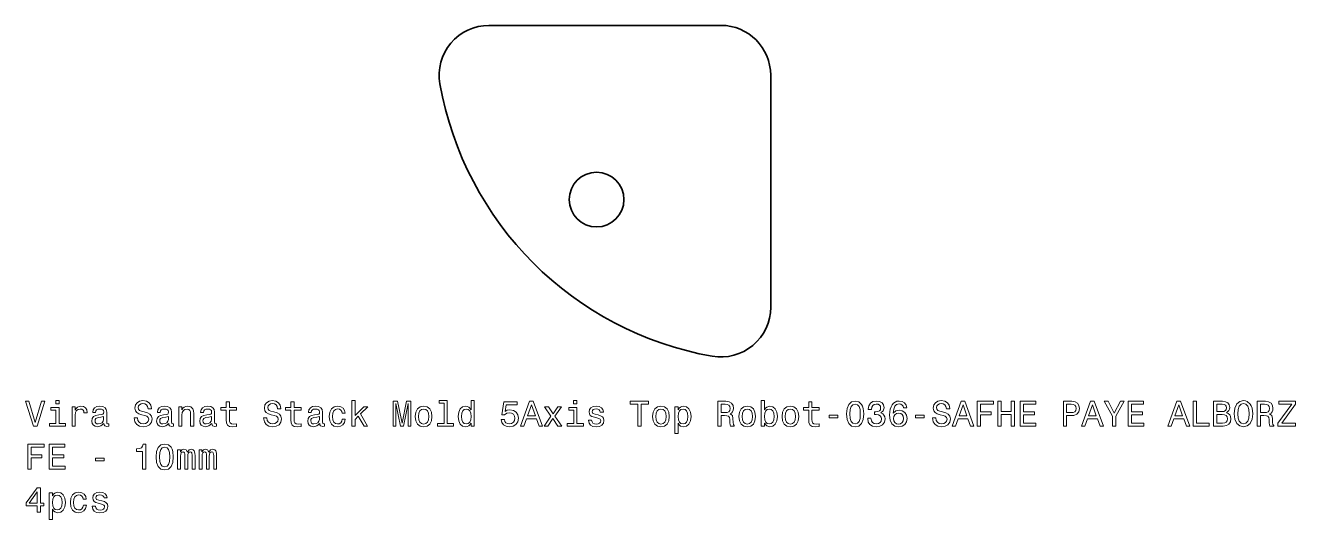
# Model space of a CAD drawing. Extents: x -148 to 2357, y 22 to 235.
# Drawn here: x -148 to 363, y 36 to 235 of the extents above; entities that cross this region are included whole.
import ezdxf

# ---------------------------------------------------------------- set-up
doc = ezdxf.new("R2010")
doc.units = 0

msp = doc.modelspace()

# ---------------------------------------------------------------- linework, layer by layer
at = {"color": 7, "lineweight": 35}
for p, q in [((38.5, 235.03), (131.75, 235.03)), ((151.75, 215.03), (151.75, 121.78))]:
    msp.add_line(p, q, dxfattribs=at)
at = {"color": 7, "lineweight": 13}
for points in [[(-141.41, 84), (-143.92, 75.48), (-146.5, 84), (-147.86, 84), (-144.64, 73.98), (-143.2, 73.98), (-140.04, 84)], [(-134.31, 84.33), (-135.65, 84.33), (-135.65, 82.89), (-134.31, 82.89)], [(-129.07, 73.98), (-127.81, 73.98), (-127.81, 78.41), (-127.68, 79.47), (-127.29, 80.24), (-126.65, 80.7), (-125.8, 80.86), (-125.17, 80.76), (-124.69, 80.47), (-124.41, 79.98), (-124.31, 79.32), (-123.02, 79.32), (-123.2, 80.48), (-123.67, 81.32), (-124.46, 81.82), (-125.54, 82), (-126.28, 81.88), (-126.91, 81.59), (-127.48, 81.1), (-127.92, 80.44), (-127.92, 81.72), (-129.07, 81.72)], [(-116.28, 74.99), (-116.28, 74.95), (-116.21, 74.46), (-115.99, 74.11), (-115.08, 73.84), (-114.38, 73.96), (-114.38, 74.93), (-114.68, 74.89), (-115.08, 75.08), (-115.16, 75.66), (-115.16, 79.66), (-115.33, 80.68), (-115.83, 81.4), (-116.71, 81.84), (-117.95, 82), (-119.16, 81.82), (-120.05, 81.33), (-120.62, 80.57), (-120.8, 79.56), (-120.8, 79.47), (-119.67, 79.47), (-119.56, 80.08), (-119.25, 80.51), (-118.73, 80.77), (-117.99, 80.87), (-117.29, 80.8), (-116.78, 80.58), (-116.48, 80.21), (-116.38, 79.69), (-116.44, 79.08), (-116.67, 78.78), (-117.24, 78.64), (-118.33, 78.52), (-119.56, 78.26), (-120.44, 77.8), (-120.96, 77.08), (-121.12, 76.02), (-120.98, 75.06), (-120.53, 74.36), (-119.81, 73.91), (-118.82, 73.75), (-117.48, 74.06)], [(-102.82, 77.28), (-104.13, 77.28), (-103.84, 75.76), (-103.12, 74.63), (-102.01, 73.96), (-100.52, 73.71), (-99.03, 73.94), (-97.92, 74.57), (-97.22, 75.57), (-96.96, 76.88), (-97.17, 78.06), (-97.78, 78.83), (-98.76, 79.33), (-100.07, 79.7), (-101.19, 79.98), (-101.93, 80.3), (-102.35, 80.76), (-102.48, 81.48), (-102.35, 82.13), (-101.97, 82.61), (-101.39, 82.95), (-100.6, 83.06), (-99.79, 82.92), (-99.16, 82.53), (-98.74, 81.88), (-98.54, 81), (-97.23, 81), (-97.23, 81.03), (-97.46, 82.38), (-98.14, 83.39), (-99.2, 84.03), (-100.65, 84.24), (-101.94, 84.03), (-102.95, 83.42), (-103.6, 82.49), (-103.83, 81.27), (-103.64, 80.19), (-103.09, 79.46), (-102.23, 78.97), (-101.05, 78.59), (-99.88, 78.26), (-99, 77.95), (-98.47, 77.49), (-98.28, 76.74), (-98.45, 75.97), (-98.9, 75.4), (-99.58, 75.04), (-100.46, 74.92), (-101.44, 75.08), (-102.19, 75.54), (-102.66, 76.29)], [(-90.26, 74.99), (-90.26, 74.95), (-90.18, 74.46), (-89.97, 74.11), (-89.06, 73.84), (-88.35, 73.96), (-88.35, 74.93), (-88.66, 74.89), (-89.06, 75.08), (-89.13, 75.66), (-89.13, 79.66), (-89.31, 80.68), (-89.81, 81.4), (-90.69, 81.84), (-91.93, 82), (-93.14, 81.82), (-94.03, 81.33), (-94.59, 80.57), (-94.78, 79.56), (-94.78, 79.47), (-93.64, 79.47), (-93.54, 80.08), (-93.22, 80.51), (-92.71, 80.77), (-91.97, 80.87), (-91.26, 80.8), (-90.76, 80.58), (-90.46, 80.21), (-90.36, 79.69), (-90.41, 79.08), (-90.65, 78.78), (-91.22, 78.64), (-92.3, 78.52), (-93.54, 78.26), (-94.42, 77.8), (-94.94, 77.08), (-95.1, 76.02), (-94.95, 75.06), (-94.51, 74.36), (-93.79, 73.91), (-92.79, 73.75), (-91.45, 74.06)], [(-86.18, 73.98), (-84.91, 73.98), (-84.91, 78.45), (-84.78, 79.47), (-84.36, 80.22), (-83.71, 80.68), (-82.85, 80.86), (-82.16, 80.71), (-81.73, 80.32), (-81.51, 79.68), (-81.44, 78.81), (-81.44, 73.98), (-80.17, 73.98), (-80.17, 79.07), (-80.23, 80.09), (-80.49, 80.94), (-81.34, 81.72), (-82.66, 82), (-83.4, 81.89), (-84.02, 81.62), (-84.55, 81.16), (-84.97, 80.54), (-84.97, 81.72), (-86.18, 81.72)], [(-72.91, 74.99), (-72.91, 74.95), (-72.84, 74.46), (-72.62, 74.11), (-71.71, 73.84), (-71.01, 73.96), (-71.01, 74.93), (-71.31, 74.89), (-71.71, 75.08), (-71.78, 75.66), (-71.78, 79.66), (-71.96, 80.68), (-72.46, 81.4), (-73.34, 81.84), (-74.58, 82), (-75.79, 81.82), (-76.68, 81.33), (-77.24, 80.57), (-77.43, 79.56), (-77.43, 79.47), (-76.29, 79.47), (-76.19, 80.08), (-75.88, 80.51), (-75.36, 80.77), (-74.62, 80.87), (-73.92, 80.8), (-73.41, 80.58), (-73.11, 80.21), (-73.01, 79.69), (-73.07, 79.08), (-73.3, 78.78), (-73.87, 78.64), (-74.95, 78.52), (-76.19, 78.26), (-77.07, 77.8), (-77.59, 77.08), (-77.75, 76.02), (-77.6, 75.06), (-77.16, 74.36), (-76.44, 73.91), (-75.44, 73.75), (-74.1, 74.06)], [(-67.13, 80.38), (-67.13, 76.51), (-67.04, 75.25), (-66.64, 74.39), (-65.83, 73.88), (-64.46, 73.71), (-62.97, 73.78), (-62.97, 74.88), (-64.06, 74.79), (-65.05, 74.91), (-65.59, 75.27), (-65.82, 75.87), (-65.86, 76.72), (-65.86, 80.38), (-62.97, 80.38), (-62.97, 81.46), (-65.86, 81.46), (-65.86, 83.72), (-67.13, 83.72), (-67.13, 81.46), (-69.32, 81.46), (-69.32, 80.38)], [(-50.77, 77.28), (-52.09, 77.28), (-51.8, 75.76), (-51.08, 74.63), (-49.97, 73.96), (-48.47, 73.71), (-46.99, 73.94), (-45.88, 74.57), (-45.17, 75.57), (-44.91, 76.88), (-45.13, 78.06), (-45.73, 78.83), (-46.71, 79.33), (-48.02, 79.7), (-49.15, 79.98), (-49.88, 80.3), (-50.3, 80.76), (-50.43, 81.48), (-50.3, 82.13), (-49.92, 82.61), (-49.35, 82.95), (-48.56, 83.06), (-47.75, 82.92), (-47.11, 82.53), (-46.7, 81.88), (-46.5, 81), (-45.18, 81), (-45.18, 81.03), (-45.41, 82.38), (-46.09, 83.39), (-47.16, 84.03), (-48.6, 84.24), (-49.9, 84.03), (-50.9, 83.42), (-51.55, 82.49), (-51.78, 81.27), (-51.6, 80.19), (-51.05, 79.46), (-50.18, 78.97), (-49, 78.59), (-47.84, 78.26), (-46.96, 77.95), (-46.42, 77.49), (-46.24, 76.74), (-46.41, 75.97), (-46.86, 75.4), (-47.53, 75.04), (-48.41, 74.92), (-49.39, 75.08), (-50.14, 75.54), (-50.62, 76.29)], [(-41.11, 80.38), (-41.11, 76.51), (-41.02, 75.25), (-40.62, 74.39), (-39.81, 73.88), (-38.44, 73.71), (-36.94, 73.78), (-36.94, 74.88), (-38.04, 74.79), (-39.03, 74.91), (-39.56, 75.27), (-39.79, 75.87), (-39.84, 76.72), (-39.84, 80.38), (-36.94, 80.38), (-36.94, 81.46), (-39.84, 81.46), (-39.84, 83.72), (-41.11, 83.72), (-41.11, 81.46), (-43.3, 81.46), (-43.3, 80.38)], [(-29.54, 74.99), (-29.54, 74.95), (-29.46, 74.46), (-29.25, 74.11), (-28.34, 73.84), (-27.63, 73.96), (-27.63, 74.93), (-27.94, 74.89), (-28.34, 75.08), (-28.41, 75.66), (-28.41, 79.66), (-28.58, 80.68), (-29.09, 81.4), (-29.97, 81.84), (-31.21, 82), (-32.42, 81.82), (-33.31, 81.33), (-33.87, 80.57), (-34.06, 79.56), (-34.06, 79.47), (-32.92, 79.47), (-32.82, 80.08), (-32.5, 80.51), (-31.99, 80.77), (-31.25, 80.87), (-30.54, 80.8), (-30.04, 80.58), (-29.74, 80.21), (-29.64, 79.69), (-29.69, 79.08), (-29.92, 78.78), (-30.5, 78.64), (-31.58, 78.52), (-32.82, 78.26), (-33.7, 77.8), (-34.22, 77.08), (-34.38, 76.02), (-34.23, 75.06), (-33.79, 74.36), (-33.07, 73.91), (-32.07, 73.75), (-30.73, 74.06)], [(-20.53, 79.16), (-19.28, 79.16), (-19.54, 80.31), (-20.16, 81.22), (-21.12, 81.78), (-22.37, 82), (-23.76, 81.71), (-24.81, 80.9), (-25.47, 79.59), (-25.7, 77.83), (-25.49, 76.09), (-24.84, 74.79), (-23.82, 73.98), (-22.42, 73.71), (-21.18, 73.93), (-20.21, 74.53), (-19.55, 75.48), (-19.26, 76.75), (-20.47, 76.75), (-20.69, 75.94), (-21.09, 75.34), (-21.67, 74.96), (-22.37, 74.85), (-23.25, 75.04), (-23.89, 75.61), (-24.28, 76.55), (-24.41, 77.87), (-24.28, 79.17), (-23.87, 80.11), (-23.22, 80.68), (-22.37, 80.89), (-21.62, 80.76), (-21.06, 80.42), (-20.69, 79.88)], [(-16.61, 73.98), (-15.34, 73.98), (-15.34, 76.71), (-14.02, 77.99), (-11.74, 73.98), (-10.31, 73.98), (-13.15, 78.87), (-10.24, 81.72), (-11.84, 81.72), (-15.34, 78.23), (-15.34, 84.33), (-16.61, 84.33)], [(-0.05, 73.98), (1.06, 73.98), (1.06, 83.06), (2.93, 73.98), (4.17, 73.98), (6.03, 83.06), (6.03, 73.98), (7.15, 73.98), (7.15, 83.98), (5.39, 83.98), (3.55, 75.17), (1.72, 83.98), (-0.05, 83.98)], [(8.86, 77.85), (9.1, 76.09), (9.76, 74.79), (10.81, 73.98), (12.22, 73.71), (13.62, 73.98), (14.67, 74.78), (15.33, 76.07), (15.58, 77.85), (15.33, 79.6), (14.67, 80.91), (13.62, 81.71), (12.22, 82), (10.81, 81.71), (9.76, 80.9), (9.1, 79.6)], [(20.44, 83.26), (20.44, 75.05), (17.83, 75.05), (17.83, 73.98), (24.3, 73.98), (24.3, 75.05), (21.7, 75.05), (21.7, 84.33), (18.45, 84.33), (18.45, 83.26)], [(31.34, 75.18), (31.34, 73.98), (32.61, 73.98), (32.61, 84.33), (31.36, 84.33), (31.36, 80.54), (30.39, 81.64), (29.8, 81.89), (29.12, 82), (27.9, 81.71), (26.95, 80.9), (26.33, 79.6), (26.11, 77.86), (26.33, 76.12), (26.95, 74.81), (27.9, 73.98), (29.12, 73.71), (29.8, 73.81), (30.41, 74.07)], [(43.35, 76.59), (43.66, 75.41), (44.37, 74.49), (45.41, 73.91), (46.73, 73.7), (48.19, 73.96), (49.33, 74.66), (50.05, 75.78), (50.32, 77.23), (50.08, 78.57), (49.38, 79.62), (48.3, 80.3), (46.91, 80.54), (45.82, 80.37), (44.99, 79.89), (45.39, 82.59), (49.77, 82.59), (49.77, 83.77), (44.43, 83.77), (43.63, 78.47), (44.79, 78.47), (45.62, 79.14), (46.69, 79.39), (47.61, 79.23), (48.32, 78.77), (48.76, 78.06), (48.92, 77.15), (48.76, 76.25), (48.3, 75.54), (47.6, 75.09), (46.69, 74.93), (45.93, 75.04), (45.33, 75.37), (44.9, 75.89), (44.69, 76.59)], [(51.21, 73.98), (52.54, 73.98), (53.59, 76.92), (57.58, 76.92), (58.63, 73.98), (59.99, 73.98), (56.33, 84), (54.86, 84)], [(54.05, 78.15), (55.59, 82.56), (57.14, 78.15)], [(62.21, 73.98), (64.2, 77), (66.24, 73.98), (67.77, 73.98), (65, 77.98), (67.61, 81.72), (66.14, 81.72), (64.25, 78.91), (62.37, 81.72), (60.87, 81.72), (63.43, 77.96), (60.72, 73.98)], [(73.88, 84.33), (72.54, 84.33), (72.54, 82.89), (73.88, 82.89)], [(82.42, 78.49), (81.2, 78.78), (80.29, 79.11), (79.99, 79.79), (80.08, 80.27), (80.38, 80.61), (80.87, 80.83), (81.57, 80.91), (82.25, 80.83), (82.78, 80.57), (83.13, 80.18), (83.27, 79.66), (84.51, 79.66), (84.51, 79.69), (84.3, 80.63), (83.71, 81.36), (82.78, 81.82), (81.57, 82), (80.35, 81.82), (79.46, 81.35), (78.89, 80.64), (78.72, 79.75), (78.85, 78.88), (79.25, 78.28), (79.92, 77.85), (80.88, 77.54), (82.29, 77.2), (83.16, 76.84), (83.39, 76.55), (83.48, 76.12), (83.35, 75.58), (83, 75.18), (82.44, 74.92), (81.69, 74.83), (80.9, 74.92), (80.32, 75.22), (79.93, 75.71), (79.77, 76.39), (78.55, 76.39), (78.75, 75.24), (79.34, 74.4), (80.28, 73.9), (81.57, 73.71), (82.93, 73.9), (83.92, 74.4), (84.53, 75.21), (84.74, 76.26), (84.59, 77.17), (84.14, 77.79), (83.4, 78.19)], [(98.3, 73.98), (99.63, 73.98), (99.63, 82.77), (102.65, 82.77), (102.65, 83.98), (95.26, 83.98), (95.26, 82.77), (98.3, 82.77)], [(104.28, 77.85), (104.51, 76.09), (105.18, 74.79), (106.23, 73.98), (107.64, 73.71), (109.04, 73.98), (110.09, 74.78), (110.75, 76.07), (111, 77.85), (110.75, 79.6), (110.09, 80.91), (109.04, 81.71), (107.64, 82), (106.23, 81.71), (105.18, 80.9), (104.51, 79.6)], [(114.53, 80.53), (114.53, 81.72), (113.26, 81.72), (113.26, 70.99), (114.53, 70.99), (114.53, 75.17), (114.97, 74.49), (115.48, 74.04), (116.75, 73.71), (117.96, 73.98), (118.91, 74.81), (119.53, 76.1), (119.76, 77.86), (119.53, 79.6), (118.91, 80.9), (117.96, 81.71), (116.75, 82), (116.06, 81.91), (115.46, 81.64), (114.96, 81.17)], [(130.45, 73.98), (131.79, 73.98), (131.79, 78.21), (133.16, 78.21), (134.17, 78.16), (134.8, 77.96), (135.15, 77.49), (135.29, 76.64), (135.36, 75.34), (135.45, 74.49), (135.62, 73.98), (137.14, 73.98), (137.14, 74.26), (136.8, 74.66), (136.69, 75.41), (136.59, 77.02), (136.34, 78.22), (136.01, 78.59), (135.49, 78.87), (136.07, 79.23), (136.47, 79.73), (136.73, 80.37), (136.82, 81.13), (136.62, 82.34), (136.04, 83.25), (135.09, 83.8), (133.79, 83.98), (130.45, 83.98)], [(133.42, 82.76), (134.3, 82.67), (134.92, 82.4), (135.31, 81.89), (135.44, 81.1), (135.29, 80.27), (134.9, 79.76), (134.24, 79.5), (133.33, 79.43), (131.79, 79.43), (131.79, 82.76)], [(138.98, 77.85), (139.21, 76.09), (139.87, 74.79), (140.93, 73.98), (142.34, 73.71), (143.74, 73.98), (144.79, 74.78), (145.45, 76.07), (145.69, 77.85), (145.45, 79.6), (144.79, 80.91), (143.74, 81.71), (142.34, 82), (140.93, 81.71), (139.87, 80.9), (139.21, 79.6)], [(149.23, 75.18), (150.16, 74.07), (151.44, 73.71), (152.65, 73.98), (153.62, 74.81), (154.23, 76.12), (154.46, 77.86), (154.23, 79.6), (153.61, 80.9), (152.65, 81.71), (151.44, 82), (150.18, 81.62), (149.66, 81.16), (149.23, 80.54), (149.23, 84.33), (147.96, 84.33), (147.96, 73.98), (149.23, 73.98)], [(156.33, 77.85), (156.56, 76.09), (157.22, 74.79), (158.27, 73.98), (159.69, 73.71), (161.08, 73.98), (162.14, 74.78), (162.8, 76.07), (163.04, 77.85), (162.8, 79.6), (162.14, 80.91), (161.08, 81.71), (159.69, 82), (158.27, 81.71), (157.22, 80.9), (156.56, 79.6)], [(167.08, 80.38), (167.08, 76.51), (167.16, 75.25), (167.57, 74.39), (168.37, 73.88), (169.74, 73.71), (171.24, 73.78), (171.24, 74.88), (170.15, 74.79), (169.15, 74.91), (168.62, 75.27), (168.39, 75.87), (168.35, 76.72), (168.35, 80.38), (171.24, 80.38), (171.24, 81.46), (168.35, 81.46), (168.35, 83.72), (167.08, 83.72), (167.08, 81.46), (164.89, 81.46), (164.89, 80.38)], [(182.24, 78.87), (182.45, 76.61), (183.13, 74.99), (184.21, 74.01), (185.71, 73.7), (187.19, 74.01), (188.27, 74.99), (188.94, 76.61), (189.17, 78.87), (188.94, 81.12), (188.66, 82.01), (188.27, 82.74), (187.19, 83.72), (185.71, 84.06), (184.21, 83.72), (183.13, 82.73), (182.45, 81.12)], [(183.62, 78.87), (183.74, 80.61), (184.1, 81.87), (184.74, 82.6), (185.71, 82.86), (186.66, 82.6), (187.31, 81.87), (187.67, 80.61), (187.78, 78.87), (187.67, 77.11), (187.31, 75.86), (186.66, 75.12), (185.71, 74.88), (184.74, 75.12), (184.1, 75.86), (183.74, 77.11)], [(190.75, 77.13), (190.75, 77.02), (190.98, 75.64), (191.66, 74.6), (192.73, 73.94), (194.14, 73.7), (195.64, 73.94), (196.76, 74.57), (197.48, 75.58), (197.74, 76.88), (197.63, 77.73), (197.31, 78.42), (196.79, 78.96), (196.1, 79.34), (197.03, 80.12), (197.37, 81.36), (197.15, 82.49), (196.53, 83.34), (195.52, 83.87), (194.14, 84.06), (192.84, 83.83), (191.85, 83.19), (191.2, 82.18), (190.98, 80.84), (190.98, 80.74), (192.27, 80.74), (192.38, 81.66), (192.76, 82.33), (193.36, 82.73), (194.21, 82.87), (194.96, 82.76), (195.51, 82.46), (195.84, 81.97), (195.97, 81.3), (195.84, 80.6), (195.49, 80.12), (194.89, 79.83), (194.07, 79.75), (193.5, 79.76), (193.5, 78.62), (194.21, 78.65), (195.12, 78.52), (195.8, 78.18), (196.2, 77.61), (196.34, 76.88), (196.18, 76.04), (195.77, 75.42), (195.1, 75.04), (194.23, 74.91), (193.32, 75.05), (192.65, 75.48), (192.24, 76.17), (192.08, 77.13)], [(206.52, 81.29), (206.24, 82.46), (205.61, 83.32), (204.63, 83.87), (203.36, 84.06), (202.51, 83.96), (201.78, 83.68), (201.13, 83.23), (200.58, 82.6), (200.15, 81.81), (199.83, 80.84), (199.63, 79.7), (199.57, 78.42), (199.8, 76.38), (200.51, 74.89), (201.65, 74), (203.2, 73.7), (204.6, 73.96), (205.67, 74.63), (206.36, 75.7), (206.6, 77.05), (206.36, 78.42), (205.69, 79.47), (204.67, 80.14), (203.4, 80.37), (202.03, 80.08), (201.01, 79.26), (201.23, 80.84), (201.69, 81.98), (202.4, 82.66), (203.37, 82.89), (204.1, 82.77), (204.64, 82.47), (205, 81.97), (205.19, 81.29)], [(218.13, 77.28), (216.82, 77.28), (217.11, 75.76), (217.83, 74.63), (218.94, 73.96), (220.44, 73.71), (221.92, 73.94), (223.03, 74.57), (223.74, 75.57), (223.99, 76.88), (223.78, 78.06), (223.17, 78.83), (222.19, 79.33), (220.88, 79.7), (219.76, 79.98), (219.02, 80.3), (218.61, 80.76), (218.48, 81.48), (218.61, 82.13), (218.98, 82.61), (219.56, 82.95), (220.35, 83.06), (221.16, 82.92), (221.79, 82.53), (222.21, 81.88), (222.41, 81), (223.72, 81), (223.72, 81.03), (223.49, 82.38), (222.81, 83.39), (221.75, 84.03), (220.31, 84.24), (219.01, 84.03), (218, 83.42), (217.35, 82.49), (217.12, 81.27), (217.31, 80.19), (217.86, 79.46), (218.72, 78.97), (219.9, 78.59), (221.07, 78.26), (221.95, 77.95), (222.48, 77.49), (222.67, 76.74), (222.5, 75.97), (222.05, 75.4), (221.37, 75.04), (220.49, 74.92), (219.51, 75.08), (218.76, 75.54), (218.29, 76.29)], [(224.7, 73.98), (226.03, 73.98), (227.08, 76.92), (231.07, 76.92), (232.12, 73.98), (233.48, 73.98), (229.82, 84), (228.35, 84)], [(227.54, 78.15), (229.08, 82.56), (230.62, 78.15)], [(234.8, 73.98), (236.14, 73.98), (236.14, 78.58), (240.35, 78.58), (240.35, 79.78), (236.14, 79.78), (236.14, 82.77), (241.31, 82.77), (241.31, 83.98), (234.8, 83.98)], [(243.09, 73.98), (244.43, 73.98), (244.43, 78.68), (248.43, 78.68), (248.43, 73.98), (249.76, 73.98), (249.76, 83.98), (248.43, 83.98), (248.43, 79.91), (244.43, 79.91), (244.43, 83.98), (243.09, 83.98)], [(252.08, 73.98), (258.42, 73.98), (258.42, 75.19), (253.4, 75.19), (253.4, 78.58), (257.87, 78.58), (257.87, 79.78), (253.4, 79.78), (253.4, 82.77), (258.3, 82.77), (258.3, 83.98), (252.08, 83.98)], [(269.41, 73.98), (270.74, 73.98), (270.74, 78.21), (272.21, 78.21), (273.69, 78.28), (274.87, 78.78), (275.64, 79.76), (275.9, 81.1), (275.69, 82.34), (275.12, 83.25), (274.17, 83.8), (272.87, 83.98), (269.41, 83.98)], [(272.51, 82.76), (273.37, 82.67), (274.01, 82.4), (274.38, 81.89), (274.51, 81.1), (274.37, 80.27), (273.98, 79.76), (273.32, 79.5), (272.41, 79.43), (270.74, 79.43), (270.74, 82.76)], [(276.75, 73.98), (278.07, 73.98), (279.12, 76.92), (283.12, 76.92), (284.17, 73.98), (285.52, 73.98), (281.86, 84), (280.39, 84)], [(279.59, 78.15), (281.13, 82.56), (282.67, 78.15)], [(290.55, 73.98), (290.55, 78.03), (293.84, 84), (292.34, 84), (289.87, 79.26), (287.38, 84), (285.78, 84), (289.21, 77.95), (289.21, 73.98)], [(295.45, 73.98), (301.79, 73.98), (301.79, 75.19), (296.78, 75.19), (296.78, 78.58), (301.24, 78.58), (301.24, 79.78), (296.78, 79.78), (296.78, 82.77), (301.67, 82.77), (301.67, 83.98), (295.45, 83.98)], [(311.44, 73.98), (312.77, 73.98), (313.82, 76.92), (317.81, 76.92), (318.86, 73.98), (320.22, 73.98), (316.56, 84), (315.09, 84)], [(314.28, 78.15), (315.82, 82.56), (317.37, 78.15)], [(321.57, 73.98), (328, 73.98), (328, 75.19), (322.9, 75.19), (322.9, 83.98), (321.57, 83.98)], [(334.97, 79.39), (335.98, 80.22), (336.24, 80.78), (336.33, 81.48), (336.14, 82.56), (335.58, 83.34), (334.67, 83.81), (333.4, 83.98), (329.84, 83.98), (329.84, 73.98), (333.61, 73.98), (334.95, 74.19), (335.94, 74.78), (336.56, 75.71), (336.78, 76.98), (336.65, 77.83), (336.3, 78.54), (335.74, 79.06)], [(333.13, 79.83), (331.17, 79.83), (331.17, 82.79), (333.25, 82.79), (334.02, 82.7), (334.57, 82.44), (334.9, 82), (335.02, 81.33), (334.89, 80.67), (334.54, 80.21), (333.95, 79.92)], [(338.14, 78.98), (338.4, 76.74), (339.15, 75.08), (340.32, 74.06), (341.85, 73.71), (343.36, 74.06), (344.54, 75.08), (345.28, 76.74), (345.55, 78.98), (345.28, 81.22), (344.96, 82.13), (344.54, 82.87), (343.36, 83.9), (342.64, 84.16), (341.85, 84.26), (340.31, 83.9), (339.14, 82.89), (338.4, 81.23)], [(339.53, 78.98), (339.69, 80.73), (340.16, 82.01), (340.9, 82.79), (341.85, 83.06), (342.78, 82.79), (343.52, 82), (343.99, 80.71), (344.17, 78.98), (343.99, 77.24), (343.52, 75.96), (342.78, 75.18), (341.85, 74.92), (340.9, 75.18), (340.16, 75.96), (339.69, 77.23)], [(347.31, 73.98), (348.65, 73.98), (348.65, 78.21), (350.02, 78.21), (351.03, 78.16), (351.66, 77.96), (352.01, 77.49), (352.15, 76.64), (352.22, 75.34), (352.31, 74.49), (352.48, 73.98), (353.99, 73.98), (353.99, 74.26), (353.66, 74.66), (353.55, 75.41), (353.45, 77.02), (353.2, 78.22), (352.87, 78.59), (352.35, 78.87), (352.93, 79.23), (353.33, 79.73), (353.59, 80.37), (353.68, 81.13), (353.48, 82.34), (352.9, 83.25), (351.95, 83.8), (350.65, 83.98), (347.31, 83.98)], [(350.28, 82.76), (351.16, 82.67), (351.78, 82.4), (352.16, 81.89), (352.29, 81.1), (352.15, 80.27), (351.76, 79.76), (351.1, 79.5), (350.19, 79.43), (348.65, 79.43), (348.65, 82.76)], [(355.61, 73.98), (362.78, 73.98), (362.78, 75.19), (357.19, 75.19), (362.78, 82.85), (362.78, 83.98), (356, 83.98), (356, 82.77), (361.29, 82.77), (355.61, 75.14)], [(-134.35, 75.05), (-134.35, 81.46), (-137.6, 81.46), (-137.6, 80.38), (-135.62, 80.38), (-135.62, 75.05), (-138.21, 75.05), (-138.21, 73.98), (-131.73, 73.98), (-131.73, 75.05)], [(-116.42, 76.69), (-116.6, 75.94), (-117.06, 75.37), (-117.75, 74.99), (-118.6, 74.86), (-119.15, 74.93), (-119.54, 75.17), (-119.78, 75.57), (-119.85, 76.13), (-119.79, 76.64), (-119.56, 77), (-118.64, 77.4), (-117.48, 77.57), (-116.42, 77.92)], [(-90.4, 76.69), (-90.57, 75.94), (-91.03, 75.37), (-91.73, 74.99), (-92.58, 74.86), (-93.12, 74.93), (-93.51, 75.17), (-93.76, 75.57), (-93.83, 76.13), (-93.77, 76.64), (-93.54, 77), (-92.62, 77.4), (-91.45, 77.57), (-90.4, 77.92)], [(-73.05, 76.69), (-73.22, 75.94), (-73.69, 75.37), (-74.38, 74.99), (-75.23, 74.86), (-75.77, 74.93), (-76.16, 75.17), (-76.41, 75.57), (-76.48, 76.13), (-76.42, 76.64), (-76.19, 77), (-75.27, 77.4), (-74.1, 77.57), (-73.05, 77.92)], [(-29.68, 76.69), (-29.85, 75.94), (-30.31, 75.37), (-31.01, 74.99), (-31.86, 74.86), (-32.4, 74.93), (-32.79, 75.17), (-33.04, 75.57), (-33.11, 76.13), (-33.05, 76.64), (-32.82, 77), (-31.9, 77.4), (-30.73, 77.57), (-29.68, 77.92)], [(10.16, 77.86), (10.29, 79.16), (10.69, 80.09), (11.34, 80.67), (12.22, 80.87), (13.09, 80.67), (13.74, 80.11), (14.14, 79.16), (14.28, 77.86), (14.14, 76.55), (13.74, 75.6), (13.09, 75.02), (12.22, 74.83), (11.34, 75.02), (10.69, 75.6), (10.29, 76.55)], [(29.34, 80.86), (30.18, 80.66), (30.81, 80.09), (31.18, 79.16), (31.33, 77.86), (31.18, 76.55), (30.81, 75.61), (30.18, 75.04), (29.34, 74.85), (28.55, 75.04), (27.94, 75.61), (27.54, 76.56), (27.41, 77.86), (27.54, 79.14), (27.94, 80.08), (28.55, 80.66)], [(73.84, 75.05), (73.84, 81.46), (70.58, 81.46), (70.58, 80.38), (72.57, 80.38), (72.57, 75.05), (69.97, 75.05), (69.97, 73.98), (76.46, 73.98), (76.46, 75.05)], [(105.58, 77.86), (105.71, 79.16), (106.11, 80.09), (106.76, 80.67), (107.64, 80.87), (108.5, 80.67), (109.15, 80.11), (109.56, 79.16), (109.7, 77.86), (109.56, 76.55), (109.15, 75.6), (108.5, 75.02), (107.64, 74.83), (106.76, 75.02), (106.11, 75.6), (105.71, 76.55)], [(116.53, 74.85), (115.68, 75.04), (115.06, 75.61), (114.67, 76.55), (114.54, 77.86), (114.67, 79.16), (115.06, 80.09), (115.68, 80.66), (116.53, 80.86), (117.31, 80.66), (117.93, 80.08), (118.32, 79.14), (118.46, 77.86), (118.32, 76.56), (117.93, 75.61), (117.31, 75.04)], [(140.28, 77.86), (140.41, 79.16), (140.81, 80.09), (141.46, 80.67), (142.34, 80.87), (143.2, 80.67), (143.85, 80.11), (144.25, 79.16), (144.4, 77.86), (144.25, 76.55), (143.85, 75.6), (143.2, 75.02), (142.34, 74.83), (141.46, 75.02), (140.81, 75.6), (140.41, 76.55)], [(153.16, 77.86), (153.01, 76.56), (152.63, 75.61), (152.01, 75.04), (151.23, 74.85), (150.38, 75.04), (149.76, 75.61), (149.37, 76.55), (149.24, 77.86), (149.37, 79.16), (149.76, 80.09), (150.38, 80.66), (151.23, 80.86), (152.01, 80.66), (152.63, 80.08), (153.01, 79.14)], [(157.63, 77.86), (157.76, 79.16), (158.16, 80.09), (158.81, 80.67), (159.69, 80.87), (160.55, 80.67), (161.2, 80.11), (161.6, 79.16), (161.75, 77.86), (161.6, 76.55), (161.2, 75.6), (160.55, 75.02), (159.69, 74.83), (158.81, 75.02), (158.16, 75.6), (157.76, 76.55)], [(175.29, 77.28), (178.78, 77.28), (178.78, 78.42), (175.29, 78.42)], [(205.2, 77.04), (205.05, 76.13), (204.64, 75.44), (203.99, 74.98), (203.19, 74.83), (202.34, 74.98), (201.69, 75.42), (201.27, 76.12), (201.14, 77.02), (201.29, 77.92), (201.69, 78.59), (202.35, 79.03), (203.25, 79.19), (204.02, 79.03), (204.64, 78.61), (205.05, 77.93)], [(209.99, 77.28), (213.48, 77.28), (213.48, 78.42), (209.99, 78.42)], [(333.45, 75.18), (331.17, 75.18), (331.17, 78.62), (333.32, 78.62), (334.23, 78.52), (334.87, 78.22), (335.26, 77.7), (335.39, 76.95), (335.26, 76.16), (334.9, 75.61), (334.3, 75.28)], [(-146.87, 56.71), (-145.53, 56.71), (-145.53, 61.3), (-141.32, 61.3), (-141.32, 62.5), (-145.53, 62.5), (-145.53, 65.5), (-140.36, 65.5), (-140.36, 66.71), (-146.87, 66.71)], [(-138.27, 56.71), (-131.93, 56.71), (-131.93, 57.92), (-136.94, 57.92), (-136.94, 61.3), (-132.48, 61.3), (-132.48, 62.5), (-136.94, 62.5), (-136.94, 65.5), (-132.04, 65.5), (-132.04, 66.71), (-138.27, 66.71)], [(-100.8, 56.71), (-99.49, 56.71), (-99.49, 66.78), (-100.47, 66.78), (-100.73, 65.9), (-101.25, 65.31), (-102.04, 64.96), (-103.14, 64.85), (-103.14, 63.83), (-100.8, 63.83)], [(-95.34, 61.59), (-95.13, 59.33), (-94.45, 57.72), (-93.37, 56.74), (-91.87, 56.42), (-90.39, 56.74), (-89.31, 57.72), (-88.64, 59.33), (-88.41, 61.59), (-88.64, 63.84), (-88.92, 64.73), (-89.31, 65.47), (-90.39, 66.45), (-91.87, 66.78), (-93.37, 66.45), (-94.45, 65.45), (-95.13, 63.84)], [(-93.96, 61.59), (-93.84, 63.34), (-93.48, 64.59), (-92.84, 65.32), (-91.87, 65.58), (-90.92, 65.32), (-90.27, 64.59), (-89.91, 63.34), (-89.79, 61.59), (-89.91, 59.83), (-90.27, 58.58), (-90.92, 57.85), (-91.87, 57.6), (-92.84, 57.85), (-93.48, 58.58), (-93.84, 59.83)], [(-86.68, 56.71), (-85.52, 56.71), (-85.52, 61.88), (-85.44, 62.66), (-85.23, 63.22), (-84.9, 63.55), (-84.46, 63.68), (-84.12, 63.57), (-83.89, 63.28), (-83.77, 62.79), (-83.73, 62.14), (-83.73, 56.71), (-82.63, 56.71), (-82.63, 61.88), (-82.56, 62.64), (-82.35, 63.21), (-82, 63.55), (-81.57, 63.68), (-81.22, 63.57), (-80.99, 63.28), (-80.85, 62.14), (-80.85, 56.71), (-79.68, 56.71), (-79.68, 62.05), (-79.75, 63.16), (-79.98, 64.01), (-80.44, 64.53), (-81.19, 64.72), (-82.07, 64.43), (-82.75, 63.59), (-83.28, 64.42), (-84.18, 64.72), (-85, 64.43), (-85.56, 63.62), (-85.56, 64.44), (-86.68, 64.44)], [(-78.01, 56.71), (-76.84, 56.71), (-76.84, 61.88), (-76.77, 62.66), (-76.55, 63.22), (-76.22, 63.55), (-75.79, 63.68), (-75.44, 63.57), (-75.21, 63.28), (-75.1, 62.79), (-75.05, 62.14), (-75.05, 56.71), (-73.96, 56.71), (-73.96, 61.88), (-73.89, 62.64), (-73.67, 63.21), (-73.33, 63.55), (-72.89, 63.68), (-72.55, 63.57), (-72.32, 63.28), (-72.17, 62.14), (-72.17, 56.71), (-71.01, 56.71), (-71.01, 62.05), (-71.08, 63.16), (-71.31, 64.01), (-71.77, 64.53), (-72.52, 64.72), (-73.4, 64.43), (-74.07, 63.59), (-74.61, 64.42), (-75.5, 64.72), (-76.32, 64.43), (-76.88, 63.62), (-76.88, 64.44), (-78.01, 64.44)], [(-119.64, 60.01), (-116.15, 60.01), (-116.15, 61.15), (-119.64, 61.15)], [(-143.12, 39.43), (-141.83, 39.43), (-141.83, 41.91), (-140.4, 41.91), (-140.4, 43.06), (-141.83, 43.06), (-141.83, 49.21), (-143.14, 49.21), (-147.52, 43.18), (-147.52, 41.91), (-143.12, 41.91)], [(-146.31, 43.06), (-143.12, 47.54), (-143.12, 43.06)], [(-137.03, 45.97), (-137.03, 47.17), (-138.3, 47.17), (-138.3, 36.43), (-137.03, 36.43), (-137.03, 40.61), (-136.58, 39.93), (-136.08, 39.49), (-134.81, 39.16), (-133.6, 39.43), (-132.65, 40.25), (-132.03, 41.55), (-131.8, 43.31), (-132.03, 45.05), (-132.65, 46.35), (-133.6, 47.15), (-134.81, 47.44), (-135.5, 47.36), (-136.09, 47.08), (-136.6, 46.62)], [(-135.03, 40.3), (-135.88, 40.48), (-136.5, 41.06), (-136.88, 42), (-137.01, 43.31), (-136.88, 44.6), (-136.5, 45.54), (-135.88, 46.1), (-135.03, 46.3), (-134.25, 46.1), (-133.63, 45.53), (-133.24, 44.59), (-133.09, 43.31), (-133.24, 42.01), (-133.63, 41.06), (-134.25, 40.48)], [(-124.62, 44.6), (-123.37, 44.6), (-123.63, 45.76), (-124.25, 46.66), (-125.21, 47.23), (-126.47, 47.44), (-127.85, 47.15), (-128.9, 46.35), (-129.56, 45.04), (-129.79, 43.28), (-129.58, 41.53), (-128.93, 40.24), (-127.91, 39.43), (-126.51, 39.16), (-125.27, 39.37), (-124.31, 39.98), (-123.64, 40.93), (-123.35, 42.2), (-124.56, 42.2), (-124.78, 41.39), (-125.18, 40.78), (-125.76, 40.41), (-126.47, 40.3), (-127.35, 40.48), (-127.98, 41.06), (-128.37, 42), (-128.5, 43.32), (-128.37, 44.62), (-127.97, 45.55), (-127.32, 46.13), (-126.47, 46.33), (-125.72, 46.2), (-125.16, 45.87), (-124.78, 45.32)], [(-117.09, 43.94), (-118.31, 44.23), (-119.22, 44.56), (-119.52, 45.24), (-119.43, 45.71), (-119.13, 46.06), (-118.64, 46.27), (-117.94, 46.36), (-117.26, 46.27), (-116.73, 46.02), (-116.38, 45.63), (-116.24, 45.11), (-115, 45.11), (-115, 45.14), (-115.21, 46.07), (-115.8, 46.81), (-116.73, 47.27), (-117.94, 47.44), (-119.16, 47.27), (-120.05, 46.79), (-120.62, 46.09), (-120.79, 45.19), (-120.66, 44.33), (-120.26, 43.72), (-119.59, 43.29), (-118.63, 42.99), (-117.22, 42.64), (-116.35, 42.28), (-116.12, 42), (-116.03, 41.56), (-116.16, 41.03), (-116.51, 40.63), (-117.07, 40.37), (-117.82, 40.28), (-118.61, 40.37), (-119.19, 40.67), (-119.58, 41.16), (-119.74, 41.84), (-120.96, 41.84), (-120.76, 40.68), (-120.17, 39.85), (-119.23, 39.34), (-117.94, 39.16), (-116.58, 39.34), (-115.59, 39.85), (-114.98, 40.66), (-114.77, 41.71), (-114.92, 42.61), (-115.37, 43.23), (-116.11, 43.64)]]:
    msp.add_lwpolyline(points, close=True, dxfattribs=at)
at = {"color": 7, "lineweight": 35}
msp.add_circle((81.75, 165.03), 11, dxfattribs=at)
for centre, radius, start, end in [((38.5, 215.03), 20, 90, 190.0154), ((131.75, 215.03), 20, 0, 90), ((151.75, 235.03), 135, 190.0154, 259.9846), ((131.75, 121.78), 20, 259.9846, 360)]:
    msp.add_arc(centre, radius, start, end, dxfattribs=at)

doc.saveas('drawing.dxf')
